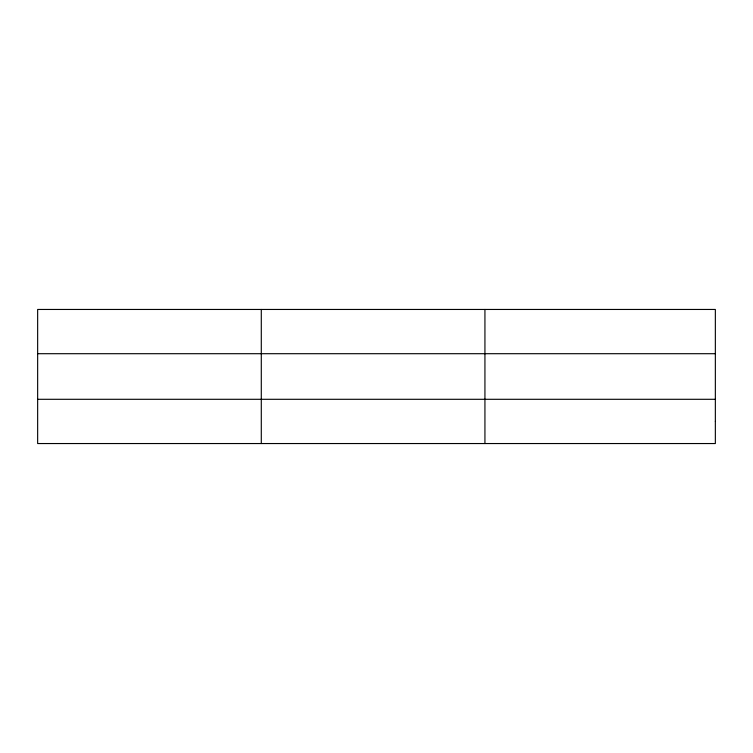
<?xml version="1.0" encoding="UTF-8"?>
<svg xmlns="http://www.w3.org/2000/svg" width="753" height="753" viewBox="0 0 753 753"><rect width="100%" height="100%" fill="white"/><g stroke="black" fill="none" stroke-linecap="round" stroke-linejoin="round"><path stroke-width="1.13" d="M261.291 443.545L261.291 309.455M484.932 443.545L484.932 309.455M37.65 353.703L715.35 353.703M37.65 399.297L715.35 399.297M715.35 421.416L715.35 443.545L37.65 443.545L37.65 309.455L715.35 309.455L715.35 421.416"/></g></svg>
